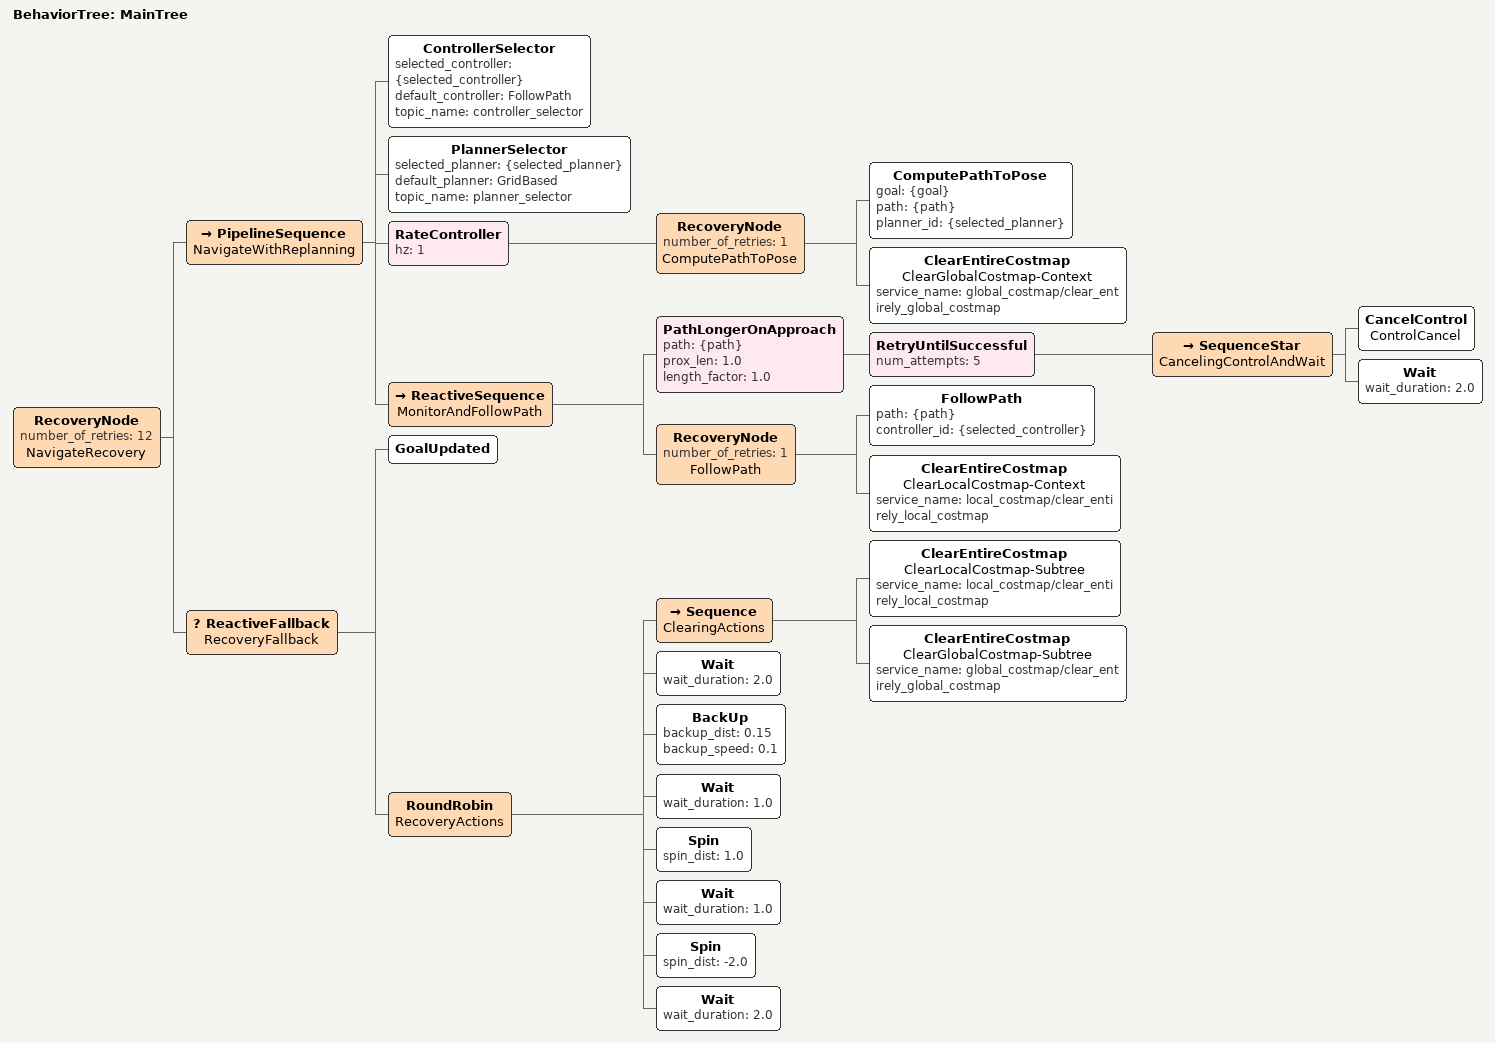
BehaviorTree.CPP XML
<root main_tree_to_execute="MainTree">
  <BehaviorTree ID="MainTree">
    <RecoveryNode number_of_retries="12" name="NavigateRecovery">
      <PipelineSequence name="NavigateWithReplanning">
        <ControllerSelector selected_controller="{selected_controller}" default_controller="FollowPath" topic_name="controller_selector"/>
        <PlannerSelector selected_planner="{selected_planner}" default_planner="GridBased" topic_name="planner_selector"/>
        <RateController hz="1">
          <RecoveryNode number_of_retries="1" name="ComputePathToPose">
            <ComputePathToPose goal="{goal}" path="{path}" planner_id="{selected_planner}"/>
            <ClearEntireCostmap name="ClearGlobalCostmap-Context" service_name="global_costmap/clear_entirely_global_costmap"/>
          </RecoveryNode>
        </RateController>
        <ReactiveSequence name="MonitorAndFollowPath">
          <PathLongerOnApproach path="{path}" prox_len="1.0" length_factor="1.0">
            <RetryUntilSuccessful num_attempts="5">
              <SequenceStar name="CancelingControlAndWait">
                <CancelControl name="ControlCancel"/>
                <Wait wait_duration="2.0"/>
              </SequenceStar>
            </RetryUntilSuccessful>
          </PathLongerOnApproach>
          <RecoveryNode number_of_retries="1" name="FollowPath">
            <FollowPath path="{path}" controller_id="{selected_controller}"/>
            <ClearEntireCostmap name="ClearLocalCostmap-Context" service_name="local_costmap/clear_entirely_local_costmap"/>
          </RecoveryNode>
        </ReactiveSequence>
      </PipelineSequence>
      <ReactiveFallback name="RecoveryFallback">
        <GoalUpdated/>
        <RoundRobin name="RecoveryActions">
          <Sequence name="ClearingActions">
            <ClearEntireCostmap name="ClearLocalCostmap-Subtree" service_name="local_costmap/clear_entirely_local_costmap"/>
            <ClearEntireCostmap name="ClearGlobalCostmap-Subtree" service_name="global_costmap/clear_entirely_global_costmap"/>
          </Sequence>
          <Wait wait_duration="2.0"/>
          <BackUp backup_dist="0.15" backup_speed="0.1"/>
          <Wait wait_duration="1.0"/>
          <Spin spin_dist="1.0"/>
          <Wait wait_duration="1.0"/>
          <Spin spin_dist="-2.0"/>
          <Wait wait_duration="2.0"/>
        </RoundRobin>
      </ReactiveFallback>
    </RecoveryNode>
  </BehaviorTree>
</root>
